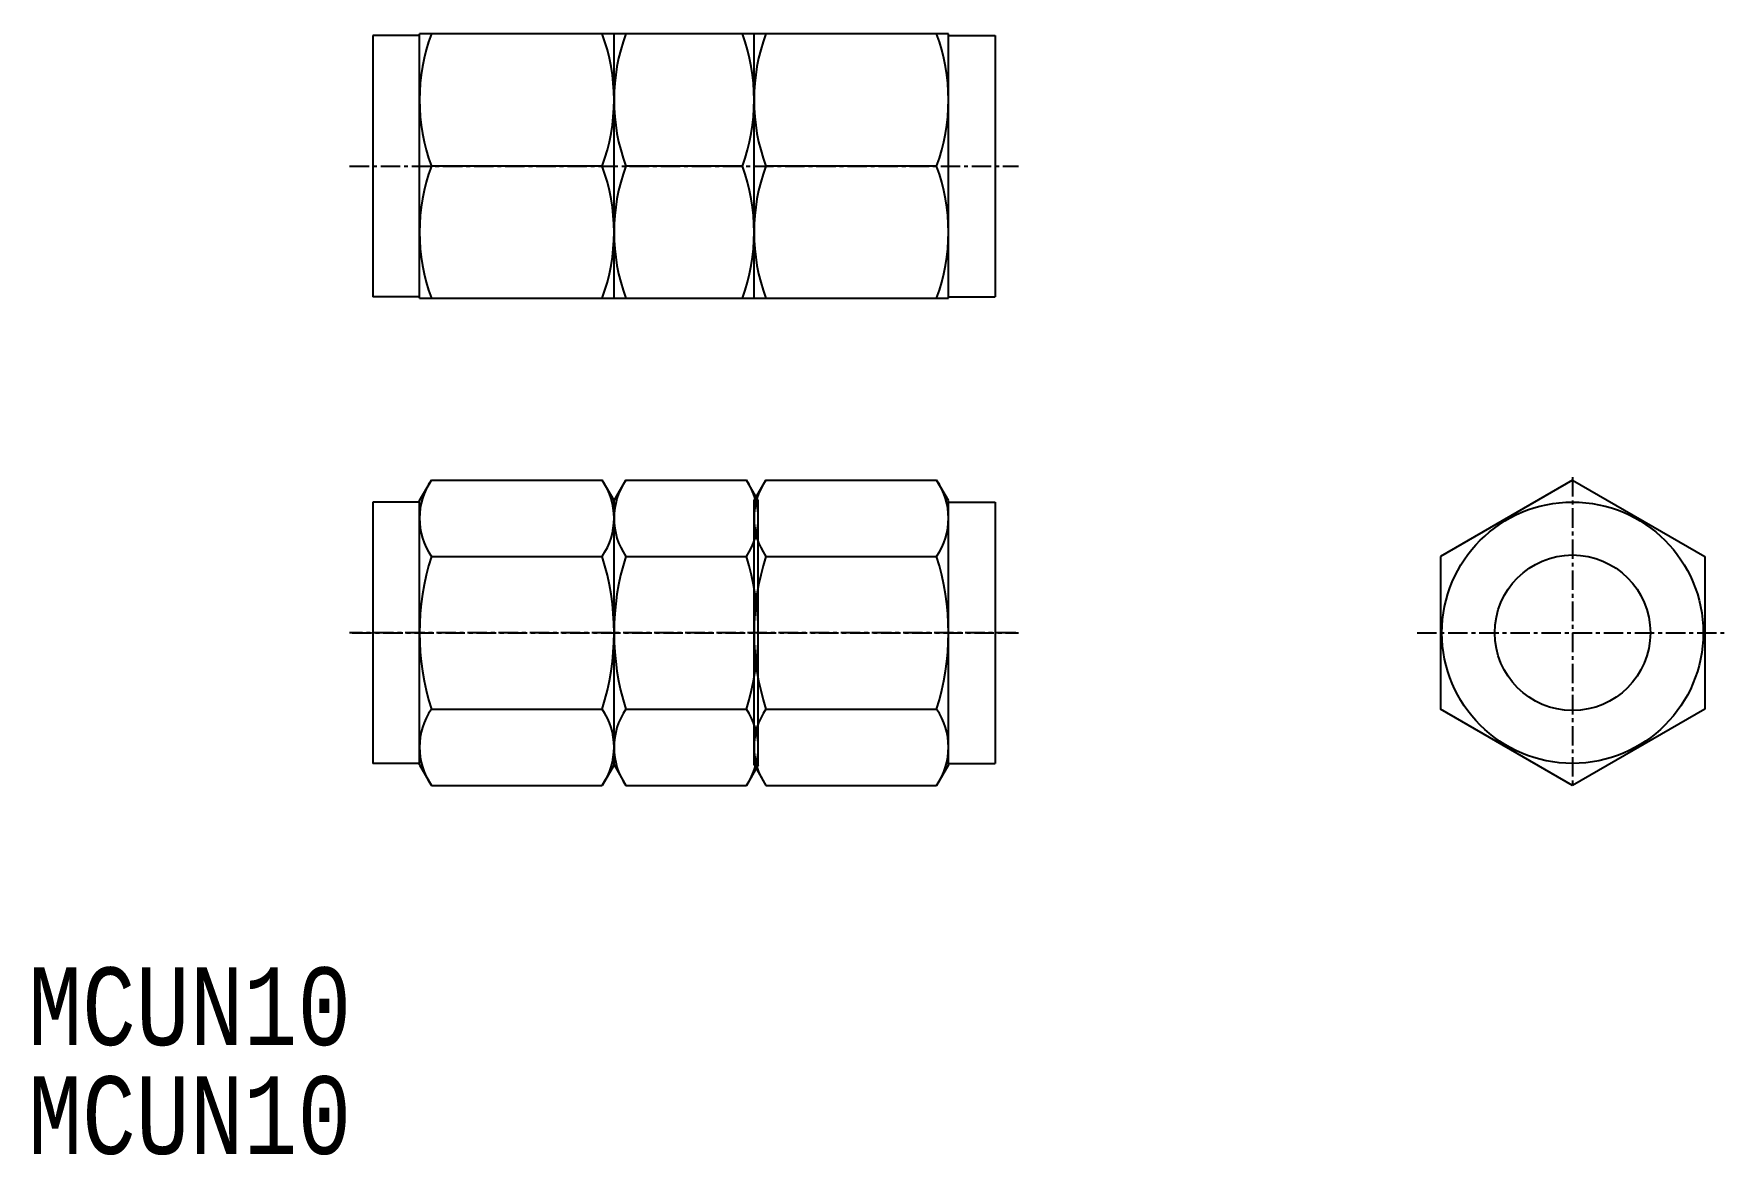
# Model space of a CAD drawing. Extents: x 96 to 204, y 227 to 299.
import ezdxf

# ---------------------------------------------------------------- set-up
doc = ezdxf.new("R2010")
doc.units = 0
doc.linetypes.add('CENTER', pattern=[2, 1.25, -0.25, 0.25, -0.25])
doc.layers.get('0').update_dxf_attribs({"linetype": 'CONTINUOUS'})
doc.layers.add('CENTER', color=1, linetype='CENTER')
doc.styles.add('HEKANJI', font='monotxt.shx', dxfattribs={"width": 0.715, "height": 3.2, "bigfont": 'bigfont.shx'})

# ---------------------------------------------------------------- blocks, each defined once
blk = doc.blocks.new('A$C05380E75')
for p, q in [((12.5, 8.5), (0, 8.5)), ((0, -8.5), (0, 8.5)), ((12.5, -8.5), (12.5, 8.5)), ((11.74, 0), (0.76, 0)), ((0, -8.5), (12.5, -8.5))]:
    blk.add_line(p, q)
for centre, start, end in [((12.28, 4.25), 159.7438, 200.2562), ((0.22, 4.25), 339.7438, 20.2562), ((12.28, -4.25), 159.7438, 200.2562), ((0.22, -4.25), 339.7438, 20.2562)]:
    blk.add_arc(centre, 12.28, start, end)
blk = doc.blocks.new('A$C39191902')
for p, q in [((0, 8.5), (0.76, 9.81)), ((12.5, 8.5), (11.74, 9.81)), ((12.5, -4.91), (12.5, -4.91)), ((0, -8.5), (0.76, -9.81)), ((12.5, -8.5), (11.74, -9.81))]:
    blk.add_line(p, q)
at = {"color": 7, "linetype": 'CONTINUOUS'}
for p, q in [((0.76, 9.81), (11.74, 9.81)), ((0, -8.5), (0, 8.5)), ((12.5, -8.5), (12.5, 8.5)), ((0.76, 4.91), (11.74, 4.91)), ((0.76, -4.91), (11.74, -4.91)), ((0.76, -9.81), (11.74, -9.81))]:
    blk.add_line(p, q, dxfattribs=at)
for centre, radius, start, end in [((4.34, 7.36), 4.34, 145.589, 214.4111), ((8.16, 7.36), 4.34, 325.5889, 34.411), ((16.24, 0), 16.24, 162.412, 197.588), ((-3.74, 0), 16.24, 342.412, 17.588), ((4.34, -7.36), 4.34, 145.5889, 214.411), ((8.16, -7.36), 4.34, 325.589, 34.4111)]:
    blk.add_arc(centre, radius, start, end)

msp = doc.modelspace()

# ---------------------------------------------------------------- linework, layer by layer
at = {"color": 7, "linetype": 'CONTINUOUS'}
for p, q in [((120.34, 299.24), (117.34, 299.24)), ((117.34, 299.24), (117.34, 282.44)), ((141.84, 299.34), (132.84, 299.34)), ((132.84, 282.34), (132.84, 299.34)), ((141.84, 282.34), (141.84, 299.34)), ((154.34, 299.24), (157.34, 299.24)), ((157.34, 299.24), (157.34, 282.44)), ((141.08, 290.84), (133.6, 290.84)), ((120.34, 282.44), (117.34, 282.44)), ((132.84, 282.34), (141.84, 282.34)), ((154.34, 282.44), (157.34, 282.44)), ((132.84, 269.34), (133.6, 270.65)), ((133.6, 270.65), (141.35, 270.65)), ((142.11, 269.34), (141.35, 270.65)), ((194.46, 270.65), (185.96, 265.74)), ((194.46, 270.65), (202.96, 265.74)), ((120.34, 269.24), (117.34, 269.24)), ((117.34, 269.24), (117.34, 252.44)), ((132.84, 252.34), (132.84, 269.34)), ((142.11, 252.34), (142.11, 269.34)), ((154.34, 269.24), (157.34, 269.24)), ((157.34, 269.24), (157.34, 252.44)), ((133.6, 265.74), (141.35, 265.74)), ((185.96, 265.74), (185.96, 255.93)), ((202.96, 265.74), (202.96, 255.93)), ((133.6, 255.93), (141.35, 255.93)), ((142.11, 255.93), (142.11, 255.93)), ((194.46, 251.02), (185.96, 255.93)), ((202.96, 255.93), (194.46, 251.02)), ((120.34, 252.44), (117.34, 252.44)), ((132.84, 252.34), (133.6, 251.02)), ((142.11, 252.34), (141.35, 251.02)), ((154.34, 252.44), (157.34, 252.44)), ((133.6, 251.02), (141.35, 251.02))]:
    msp.add_line(p, q, dxfattribs=at)
for radius in [8.4, 5]:
    msp.add_circle((194.46, 260.84), radius, dxfattribs=at)
for centre, radius, start, end in [((145.12, 295.09), 12.28, 159.7438, 200.2562), ((129.57, 295.09), 12.28, 339.7438, 20.2562), ((145.12, 286.59), 12.28, 159.7438, 200.2562), ((129.57, 286.59), 12.28, 339.7438, 20.2562), ((137.18, 268.2), 4.34, 145.589, 214.4111), ((137.77, 268.2), 4.34, 325.5889, 34.411), ((149.08, 260.84), 16.24, 162.412, 197.588), ((125.87, 260.84), 16.24, 342.412, 17.588), ((137.18, 253.47), 4.34, 145.5889, 214.411), ((137.77, 253.47), 4.34, 325.589, 34.4111)]:
    msp.add_arc(centre, radius, start, end, dxfattribs=at)
msp.add_point((117.34, 260.84), dxfattribs=at)
at = {"layer": 'CENTER', "color": 1, "linetype": 'CENTER'}
for p, q in [((115.84, 290.84), (158.85, 290.84)), ((194.46, 270.84), (194.46, 250.84)), ((158.67, 260.84), (115.84, 260.84)), ((116.01, 260.84), (158.85, 260.84)), ((184.46, 260.84), (204.46, 260.84))]:
    msp.add_line(p, q, dxfattribs=at)

# ---------------------------------------------------------------- block references
at = {"color": 7, "linetype": 'CONTINUOUS'}
for name, p in [('A$C05380E75', (120.34, 290.84)), ('A$C05380E75', (141.84, 290.84)), ('A$C39191902', (120.34, 260.84)), ('A$C39191902', (141.84, 260.84))]:
    msp.add_blockref(name, p, dxfattribs=at)

# ---------------------------------------------------------------- texts
at = {"style": 'HEKANJI', "width": 0.8}
for p in [(95.18, 234.33), (95.18, 227.33)]:
    msp.add_text('MCUN10', height=5, dxfattribs=at).set_placement(p)

doc.saveas('drawing.dxf')
